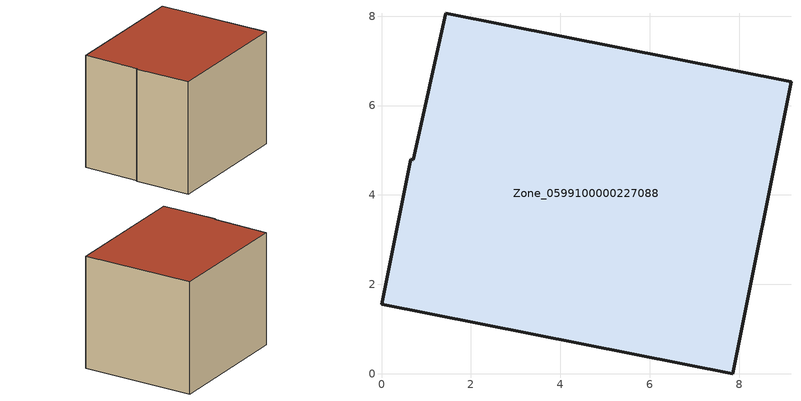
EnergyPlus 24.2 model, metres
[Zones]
Zone_0599100000227088
 floor ground (C_G): 0.71,4.79 1.43,8.07 9.16,6.53 7.86,0 0,1.56 0.65,4.8 z0
 wall outside (C_F): 0,1.56 7.86,0 9.16,6.53 1.43,8.07 0.71,4.79 0.65,4.8 0,1.56 z0:6.66
 roof outside (C_R): 1.43,8.07 0.71,4.79 0.65,4.8 0,1.56 7.86,0 9.16,6.53 z6.66
[BUILDING]
Pand.0599100000227088: North Axis=0; Terrain=City; Loads Convergence Tolerance Value=0.04; Temperature Convergence Tolerance Value=0.4; Solar Distribution=FullExterior; Maximum Number of Warmup Days=25; Minimum Number of Warmup Days=1
[Site:Location]
Rotterdam.The.Hague.AP_ZH_NLD Design_Conditions: Latitude=51.96; Longitude=4.45; Time Zone=1; Elevation=-4.5
[SITE:GROUNDTEMPERATURE:BUILDINGSURFACE]
18, 18, 18, 18, 18, 18, 18, 18, 18, 18, 18, 18
[MATERIAL] Thermal Absorptance=0.9; Solar Absorptance=0.7; Visible Absorptance=0.7
Name | Roughness | Thickness | Conductivity | Density | Specific Heat
G.D.1965 | MediumSmooth | 0.15 | 1 | 540 | 1210
F.D.1965 | Rough | 0.3 | 0.857143 | 1920 | 840
R.D.1965 | MediumRough | 0.2 | 0.08 | 1500 | 1000
[CONSTRUCTION]
C_G: G.D.1965
C_F: F.D.1965
C_R: R.D.1965
[ZONE]
Zone_0599100000227088: Type=1; Multiplier=1; Ceiling Height=Autocalculate; Volume=Autocalculate; Floor Area=autocalculate; Part of Total Floor Area=Yes
[ZONEINFILTRATION:DESIGNFLOWRATE]
Infil_Zone_0599100000227088: Zone or ZoneList or Space or SpaceList=Zone_0599100000227088; Schedule=AlwaysOn; Design Flow Rate Calculation Method=Flow/Area; Flow Rate per Floor Area=0.0042; Constant Term Coefficient=1; Temperature Term Coefficient=0; Velocity Term Coefficient=0; Velocity Squared Term Coefficient=0
[HVACTEMPLATE:ZONE:IDEALLOADSAIRSYSTEM]
Zone_0599100000227088: Maximum Heating Supply Air Temperature=50; Minimum Cooling Supply Air Temperature=13; Maximum Heating Supply Air Humidity Ratio=0.0156; Minimum Cooling Supply Air Humidity Ratio=0.0077; Heating Limit=NoLimit; Cooling Limit=NoLimit; Dehumidification Control Type=ConstantSensibleHeatRatio; Cooling Sensible Heat Ratio=0.7; Dehumidification Setpoint=60; Humidification Control Type=None; Humidification Setpoint=30; Outdoor Air Method=None; Outdoor Air Flow Rate per Person=0.00944; Outdoor Air Flow Rate per Zone Floor Area=0; Outdoor Air Flow Rate per Zone=0; Demand Controlled Ventilation Type=None; Outdoor Air Economizer Type=NoEconomizer; Heat Recovery Type=None; Sensible Heat Recovery Effectiveness=0.7; Latent Heat Recovery Effectiveness=0.65
[ZONECONTROL:THERMOSTAT]
ThermostatControl_Zone_0599100000227088: Zone or ZoneList=Zone_0599100000227088; Control Type Schedule=DualSetpointControlType; Control 1=Thermostat_Zone_0599100000227088; Temperature Difference Between Cutout And Setpoint=0
[THERMOSTATSETPOINT:DUALSETPOINT]
Thermostat_Zone_0599100000227088: Heating Setpoint Temperature Schedule=HeatingSetpoint_Zone_0599100000227088; Cooling Setpoint Temperature Schedule=CoolingSetpoint_Zone_0599100000227088
[SCHEDULE:COMPACT]
HeatingSetpoint_Zone_0599100000227088: Through: 12/31, For: AllDays, Until: 24:00, 21
CoolingSetpoint_Zone_0599100000227088: Through: 12/31, For: AllDays, Until: 24:00, 24
DualSetpointControlType: Through: 12/31, For: AllDays, Until: 24:00, 4
AlwaysOn: Through: 12/31, For: AllDays, Until: 24:00, 1
